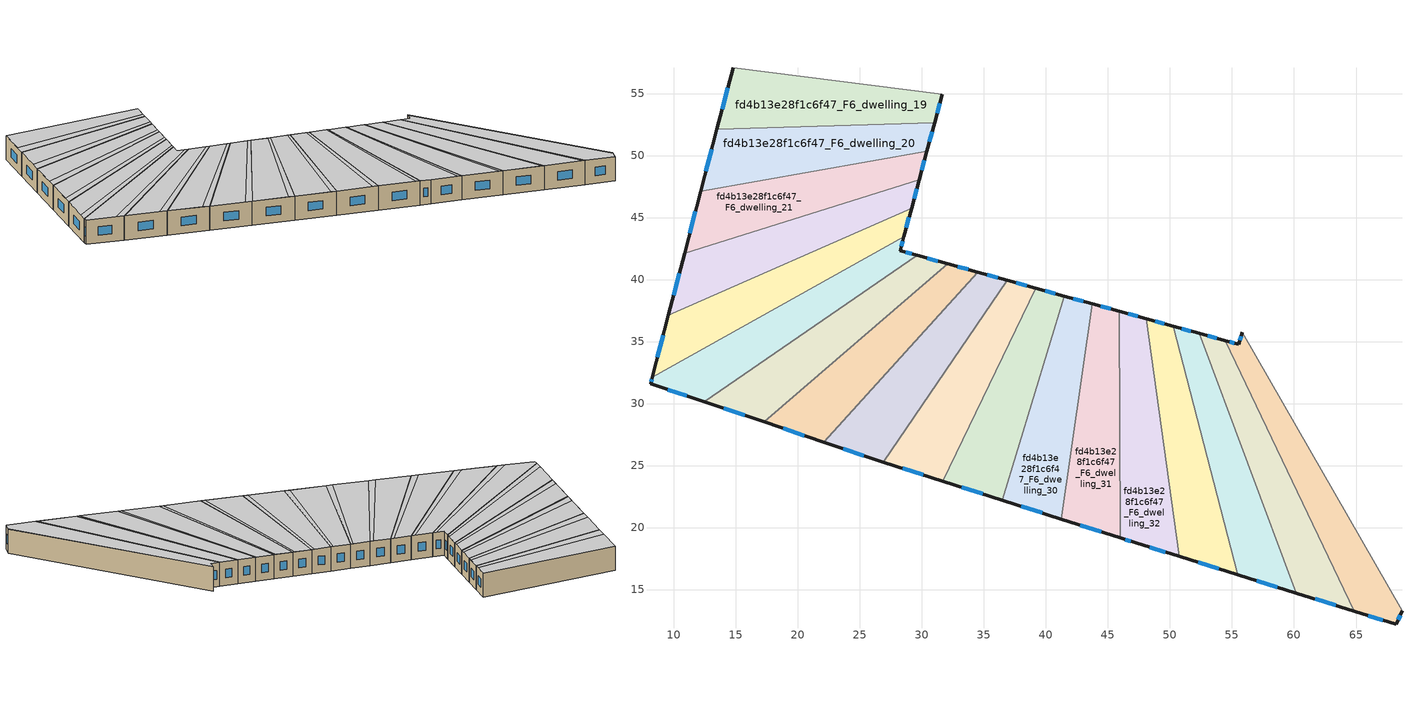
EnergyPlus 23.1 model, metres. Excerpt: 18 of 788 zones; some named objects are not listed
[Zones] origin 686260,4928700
fd4b13e28f1c6f47_F6_dwelling_19
 floor to fd4b13e28f1c6f47_F5_dwelling_19 (EU_floor_Construction): 31.64,54.94 31.02,52.65 13.46,52.11 14.77,57.09 z18
 wall outside (EU_wall_Construction): 31.02,52.65 31.64,54.94 / 14.77,57.09 13.46,52.11 z18:21
 wall to fd4b13e28f1c6f47_F6_dwelling_20 (EU_wall_Construction): 13.46,52.11 31.02,52.65 z18:21
 wall to fd4b13e28f1c6f47_F6_dwelling_18 (EU_wall_Construction): 31.64,54.94 14.77,57.09 z18:21
 window (EU_Window_Construction): 31.22,53.39 31.44,54.2 / 14.34,55.48 13.89,53.72 z18.97:20.03
 ceiling to fd4b13e28f1c6f47_F7_dwelling_30 (EU_floor_Construction): 31.19,53.29 31.64,54.94 14.77,57.09 13.82,53.48 z21
 ceiling to fd4b13e28f1c6f47_F7_dwelling_31 (EU_floor_Construction): 31.02,52.65 31.19,53.29 13.82,53.48 13.46,52.11 z21
fd4b13e28f1c6f47_F6_dwelling_20
 floor to fd4b13e28f1c6f47_F5_dwelling_20 (EU_floor_Construction): 31.02,52.65 30.4,50.36 12.16,47.11 13.46,52.11 z18
 wall outside (EU_wall_Construction): 30.4,50.36 31.02,52.65 / 13.46,52.11 12.16,47.11 z18:21
 wall to fd4b13e28f1c6f47_F6_dwelling_21 (EU_wall_Construction): 12.16,47.11 30.4,50.36 z18:21
 window (EU_Window_Construction): 30.6,51.11 30.82,51.91 / 13.04,50.49 12.58,48.73 z18.97:20.03
 ceiling to fd4b13e28f1c6f47_F7_dwelling_31 (EU_floor_Construction): 30.57,50.97 31.02,52.65 13.46,52.11 12.5,48.43 z21
 ceiling to fd4b13e28f1c6f47_F7_dwelling_32 (EU_floor_Construction): 30.4,50.36 30.57,50.97 12.5,48.43 12.16,47.11 z21
fd4b13e28f1c6f47_F6_dwelling_21
 floor to fd4b13e28f1c6f47_F5_dwelling_21 (EU_floor_Construction): 30.4,50.36 29.78,48.06 10.85,42.12 12.16,47.11 z18
 wall outside (EU_wall_Construction): 29.78,48.06 30.4,50.36 / 12.16,47.11 10.85,42.12 z18:21
 wall to fd4b13e28f1c6f47_F6_dwelling_22 (EU_wall_Construction): 10.85,42.12 29.78,48.06 z18:21
 window (EU_Window_Construction): 29.98,48.81 30.2,49.62 / 11.74,45.49 11.28,43.74 z18.97:20.03
 ceiling to fd4b13e28f1c6f47_F7_dwelling_32 (EU_floor_Construction): 29.94,48.64 30.4,50.36 12.16,47.11 11.18,43.36 z21
 ceiling adiabatic (EU_roof_Construction): 29.78,48.06 29.94,48.64 11.18,43.36 10.85,42.12 z21
fd4b13e28f1c6f47_F6_dwelling_22
 floor to fd4b13e28f1c6f47_F5_dwelling_22 (EU_floor_Construction): 29.78,48.06 29.16,45.76 9.55,37.12 10.85,42.12 z18
 wall outside (EU_wall_Construction): 29.16,45.76 29.78,48.06 / 10.85,42.12 9.55,37.12 z18:21
 wall to fd4b13e28f1c6f47_F6_dwelling_23 (EU_wall_Construction): 9.55,37.12 29.16,45.76 z18:21
 window (EU_Window_Construction): 29.36,46.5 29.58,47.32 / 10.43,40.5 9.97,38.74 z18.97:20.03
 ceiling adiabatic (EU_roof_Construction): 29.3,46.3 29.78,48.06 10.85,42.12 9.86,38.29 z21
 ceiling to fd4b13e28f1c6f47_F7_dwelling_34 (EU_floor_Construction): 29.16,45.76 29.3,46.3 9.86,38.29 9.55,37.12 z21
fd4b13e28f1c6f47_F6_dwelling_23
 floor to fd4b13e28f1c6f47_F5_dwelling_23 (EU_floor_Construction): 29.16,45.76 28.53,43.44 8.24,32.12 9.55,37.12 z18
 wall outside (EU_wall_Construction): 28.53,43.44 29.16,45.76 / 9.55,37.12 8.24,32.12 z18:21
 wall to fd4b13e28f1c6f47_F6_dwelling_24 (EU_wall_Construction): 8.24,32.12 28.53,43.44 z18:21
 window (EU_Window_Construction): 28.73,44.19 28.95,45.01 / 9.13,35.5 8.67,33.74 z18.97:20.03
 ceiling adiabatic (EU_roof_Construction): 28.67,43.95 29.16,45.76 9.55,37.12 8.53,33.22 z21
 ceiling to fd4b13e28f1c6f47_F7_dwelling_35 (EU_floor_Construction): 28.53,43.44 28.67,43.95 8.53,33.22 8.24,32.12 z21
fd4b13e28f1c6f47_F6_dwelling_24
 floor to fd4b13e28f1c6f47_F5_dwelling_24 (EU_floor_Construction): 28.53,43.44 28.23,42.33 29.61,41.95 12.44,30.14 8.11,31.6 8.24,32.12 z18
 wall outside (EU_wall_Construction): 29.61,41.95 28.23,42.33 28.53,43.44 / 8.24,32.12 8.11,31.6 12.44,30.14 z18:21
 wall to fd4b13e28f1c6f47_F6_dwelling_25 (EU_wall_Construction): 12.44,30.14 29.61,41.95 z18:21
 window (EU_Window_Construction): 28.33,42.69 28.43,43.08 / 29.17,42.07 28.68,42.21 / 9.51,31.13 11.04,30.61 / 8.2,31.95 8.15,31.77 z18.97:20.03
 ceiling to fd4b13e28f1c6f47_F7_dwelling_35 (EU_floor_Construction): 29.09,42.09 28.23,42.33 28.53,43.44 8.24,32.12 8.11,31.6 11.44,30.48 z21
 ceiling to fd4b13e28f1c6f47_F7_dwelling_36 (EU_floor_Construction): 29.61,41.95 29.09,42.09 11.44,30.48 12.44,30.14 z21
fd4b13e28f1c6f47_F6_dwelling_25
 floor to fd4b13e28f1c6f47_F5_dwelling_25 (EU_floor_Construction): 32.09,41.26 17.27,28.51 12.44,30.14 29.61,41.95 z18
 wall outside (EU_wall_Construction): 32.09,41.26 29.61,41.95 / 12.44,30.14 17.27,28.51 z18:21
 wall to fd4b13e28f1c6f47_F6_dwelling_26 (EU_wall_Construction): 17.27,28.51 32.09,41.26 z18:21
 window (EU_Window_Construction): 31.29,41.48 30.42,41.73 / 14.01,29.61 15.71,29.04 z18.97:20.03
 ceiling to fd4b13e28f1c6f47_F7_dwelling_36 (EU_floor_Construction): 31.62,41.39 29.61,41.95 12.44,30.14 16.35,28.83 z21
 ceiling to fd4b13e28f1c6f47_F7_dwelling_37 (EU_floor_Construction): 32.09,41.26 31.62,41.39 16.35,28.83 17.27,28.51 z21
fd4b13e28f1c6f47_F6_dwelling_26
 floor to fd4b13e28f1c6f47_F5_dwelling_26 (EU_floor_Construction): 34.51,40.59 22.08,26.89 17.27,28.51 32.09,41.26 z18
 wall outside (EU_wall_Construction): 34.51,40.59 32.09,41.26 / 17.27,28.51 22.08,26.89 z18:21
 wall to fd4b13e28f1c6f47_F6_dwelling_27 (EU_wall_Construction): 22.08,26.89 34.51,40.59 z18:21
 window (EU_Window_Construction): 33.72,40.81 32.87,41.05 / 18.83,27.99 20.52,27.42 z18.97:20.03
 ceiling to fd4b13e28f1c6f47_F7_dwelling_37 (EU_floor_Construction): 21.23,27.18 34.08,40.71 32.09,41.26 17.27,28.51 z21
 ceiling to fd4b13e28f1c6f47_F7_dwelling_38 (EU_floor_Construction): 22.08,26.89 34.51,40.59 34.08,40.71 21.23,27.18 z21
fd4b13e28f1c6f47_F6_dwelling_27
 floor to fd4b13e28f1c6f47_F5_dwelling_27 (EU_floor_Construction): 36.87,39.94 26.87,25.29 22.08,26.89 34.51,40.59 z18
 wall outside (EU_wall_Construction): 36.87,39.94 34.51,40.59 / 22.08,26.89 26.87,25.29 z18:21
 wall to fd4b13e28f1c6f47_F6_dwelling_28 (EU_wall_Construction): 26.87,25.29 36.87,39.94 z18:21
 window (EU_Window_Construction): 36.1,40.15 35.27,40.38 / 23.63,26.37 25.32,25.81 z18.97:20.03
 ceiling to fd4b13e28f1c6f47_F7_dwelling_38 (EU_floor_Construction): 26.08,25.55 36.49,40.05 34.51,40.59 22.08,26.89 z21
 ceiling to fd4b13e28f1c6f47_F7_dwelling_39 (EU_floor_Construction): 26.87,25.29 36.87,39.94 36.49,40.05 26.08,25.55 z21
fd4b13e28f1c6f47_F6_dwelling_28
 floor to fd4b13e28f1c6f47_F5_dwelling_28 (EU_floor_Construction): 39.19,39.3 31.67,23.75 26.88,25.28 26.87,25.29 36.87,39.94 z18
 wall outside (EU_wall_Construction): 39.19,39.3 36.87,39.94 / 26.87,25.29 26.88,25.28 31.67,23.75 z18:21
 wall to fd4b13e28f1c6f47_F6_dwelling_29 (EU_wall_Construction): 31.67,23.75 39.19,39.3 z18:21
 window (EU_Window_Construction): 38.44,39.51 37.62,39.73 / 28.43,24.78 30.12,24.24 z18.97:20.03
 ceiling to fd4b13e28f1c6f47_F7_dwelling_39 (EU_floor_Construction): 30.95,23.98 38.84,39.39 36.87,39.94 26.87,25.29 26.88,25.28 z21
 ceiling to fd4b13e28f1c6f47_F7_dwelling_40 (EU_floor_Construction): 31.67,23.75 39.19,39.3 38.84,39.39 30.95,23.98 z21
fd4b13e28f1c6f47_F6_dwelling_29
 floor to fd4b13e28f1c6f47_F5_dwelling_29 (EU_floor_Construction): 41.47,38.67 36.46,22.21 31.67,23.75 39.19,39.3 z18
 wall outside (EU_wall_Construction): 41.47,38.67 39.19,39.3 / 31.67,23.75 36.46,22.21 z18:21
 wall to fd4b13e28f1c6f47_F6_dwelling_30 (EU_wall_Construction): 36.46,22.21 41.47,38.67 z18:21
 window (EU_Window_Construction): 40.73,38.87 39.93,39.1 / 33.23,23.25 34.91,22.71 z18.97:20.03
 ceiling to fd4b13e28f1c6f47_F7_dwelling_40 (EU_floor_Construction): 35.81,22.42 41.16,38.75 39.19,39.3 31.67,23.75 z21
 ceiling adiabatic (EU_roof_Construction): 36.46,22.21 41.47,38.67 41.16,38.75 35.81,22.42 z21
fd4b13e28f1c6f47_F6_dwelling_30
 floor to fd4b13e28f1c6f47_F5_dwelling_30 (EU_floor_Construction): 43.71,38.05 41.23,20.68 36.46,22.21 41.47,38.67 z18
 wall outside (EU_wall_Construction): 43.71,38.05 41.47,38.67 / 36.46,22.21 41.23,20.68 z18:21
 wall to fd4b13e28f1c6f47_F6_dwelling_31 (EU_wall_Construction): 41.23,20.68 43.71,38.05 z18:21
 window (EU_Window_Construction): 42.99,38.25 42.2,38.47 / 38.01,21.72 39.69,21.18 z18.97:20.03
 ceiling to fd4b13e28f1c6f47_F7_dwelling_42 (EU_floor_Construction): 41.23,20.68 43.71,38.05 43.44,38.12 40.65,20.87 z21
 ceiling adiabatic (EU_roof_Construction): 40.65,20.87 43.44,38.12 43.71,38.05 41.47,38.67 36.46,22.21 z21
fd4b13e28f1c6f47_F6_dwelling_31
 floor to fd4b13e28f1c6f47_F5_dwelling_31 (EU_floor_Construction): 45.92,37.44 45.99,19.16 41.23,20.68 43.71,38.05 z18
 wall outside (EU_wall_Construction): 45.92,37.44 43.71,38.05 / 41.23,20.68 45.99,19.16 z18:21
 wall to fd4b13e28f1c6f47_F6_dwelling_32 (EU_wall_Construction): 45.99,19.16 45.92,37.44 z18:21
 window (EU_Window_Construction): 45.21,37.64 44.43,37.85 / 42.78,20.19 44.45,19.65 z18.97:20.03
 ceiling to fd4b13e28f1c6f47_F7_dwelling_42 (EU_floor_Construction): 45.48,19.32 45.69,37.5 43.71,38.05 41.23,20.68 z21
 ceiling to fd4b13e28f1c6f47_F7_dwelling_43 (EU_floor_Construction): 45.99,19.16 45.92,37.44 45.69,37.5 45.48,19.32 z21
fd4b13e28f1c6f47_F6_dwelling_32
 floor to fd4b13e28f1c6f47_F5_dwelling_32 (EU_floor_Construction): 48.1,36.83 50.73,17.67 47.24,18.76 45.99,19.16 45.92,37.44 z18
 wall outside (EU_wall_Construction): 48.1,36.83 45.92,37.44 / 45.99,19.16 47.24,18.76 50.73,17.67 z18:21
 wall to fd4b13e28f1c6f47_F6_dwelling_33 (EU_wall_Construction): 50.73,17.67 48.1,36.83 z18:21
 window (EU_Window_Construction): 47.39,37.03 46.63,37.24 / 48.37,18.41 49.6,18.02 / 46.4,19.03 46.83,18.89 z18.97:20.03
 ceiling to fd4b13e28f1c6f47_F7_dwelling_43 (EU_floor_Construction): 50.29,17.81 47.9,36.89 45.92,37.44 45.99,19.16 47.24,18.76 z21
 ceiling to fd4b13e28f1c6f47_F7_dwelling_44 (EU_floor_Construction): 50.73,17.67 48.1,36.83 47.9,36.89 50.29,17.81 z21
fd4b13e28f1c6f47_F6_dwelling_33
 floor to fd4b13e28f1c6f47_F5_dwelling_33 (EU_floor_Construction): 50.25,36.24 55.46,16.19 50.73,17.67 48.1,36.83 z18
 wall outside (EU_wall_Construction): 50.25,36.24 48.1,36.83 / 50.73,17.67 55.46,16.19 z18:21
 wall to fd4b13e28f1c6f47_F6_dwelling_34 (EU_wall_Construction): 55.46,16.19 50.25,36.24 z18:21
 window (EU_Window_Construction): 49.55,36.43 48.8,36.64 / 52.26,17.19 53.93,16.67 z18.97:20.03
 ceiling adiabatic (EU_roof_Construction): 55.08,16.31 50.08,36.29 48.1,36.83 50.73,17.67 z21
 ceiling to fd4b13e28f1c6f47_F7_dwelling_45 (EU_floor_Construction): 55.46,16.19 50.25,36.24 50.08,36.29 55.08,16.31 z21
fd4b13e28f1c6f47_F6_dwelling_34
 floor to fd4b13e28f1c6f47_F5_dwelling_34 (EU_floor_Construction): 52.37,35.65 60.17,14.72 55.46,16.19 50.25,36.24 z18
 wall outside (EU_wall_Construction): 52.37,35.65 50.25,36.24 / 55.46,16.19 60.17,14.72 z18:21
 wall to fd4b13e28f1c6f47_F6_dwelling_35 (EU_wall_Construction): 60.17,14.72 52.37,35.65 z18:21
 window (EU_Window_Construction): 51.68,35.84 50.94,36.05 / 56.99,15.71 58.65,15.19 z18.97:20.03
 ceiling to fd4b13e28f1c6f47_F7_dwelling_45 (EU_floor_Construction): 59.86,14.81 52.23,35.69 50.25,36.24 55.46,16.19 z21
 ceiling to fd4b13e28f1c6f47_F7_dwelling_46 (EU_floor_Construction): 60.17,14.72 52.37,35.65 52.23,35.69 59.86,14.81 z21
fd4b13e28f1c6f47_F6_dwelling_35
 floor to fd4b13e28f1c6f47_F5_dwelling_35 (EU_floor_Construction): 54.47,35.08 64.88,13.25 60.17,14.72 52.37,35.65 z18
 wall outside (EU_wall_Construction): 54.47,35.08 52.37,35.65 / 60.17,14.72 64.88,13.25 z18:21
 wall to fd4b13e28f1c6f47_F6_dwelling_36 (EU_wall_Construction): 64.88,13.25 54.47,35.08 z18:21
 window (EU_Window_Construction): 53.79,35.26 53.05,35.47 / 61.7,14.24 63.35,13.72 z18.97:20.03
 ceiling to fd4b13e28f1c6f47_F7_dwelling_46 (EU_floor_Construction): 64.63,13.32 54.36,35.1 52.37,35.65 60.17,14.72 z21
 ceiling to fd4b13e28f1c6f47_F7_dwelling_47 (EU_floor_Construction): 64.88,13.25 54.47,35.07 54.36,35.1 64.63,13.32 z21
fd4b13e28f1c6f47_F6_dwelling_36
 floor to fd4b13e28f1c6f47_F5_dwelling_36 (EU_floor_Construction): 55.82,35.76 68.71,13.31 68.26,12.19 64.88,13.25 54.47,35.08 55.54,34.78 z18
 wall outside (EU_wall_Construction): 55.82,35.76 55.54,34.78 54.47,35.08 / 64.88,13.25 68.26,12.19 68.71,13.31 z18:21
 wall to fd4b13e28f1c6f47_F6_dwelling_37 (EU_wall_Construction): 68.71,13.31 55.82,35.76 z18:21
 window (EU_Window_Construction): 55.19,34.87 54.82,34.98 / 55.73,35.44 55.63,35.1 / 68.4,12.55 68.56,12.94 / 65.97,12.9 67.16,12.53 z18.97:20.03
 ceiling to fd4b13e28f1c6f47_F7_dwelling_47 (EU_floor_Construction): 68.26,12.19 68.65,13.16 55.8,35.69 55.54,34.78 54.47,35.07 64.88,13.25 z21
 ceiling to fd4b13e28f1c6f47_F7_dwelling_48 (EU_floor_Construction): 68.65,13.16 68.71,13.31 55.82,35.76 55.8,35.69 z21
[Building]
EU S2 Campaign: North Axis=0; Terrain=City; Solar Distribution=FullExterior
[Site:Location]
Bologna: Latitude=44.5; Longitude=11.25; Time Zone=1; Elevation=37
[SizingPeriod:WeatherFileDays]
AnnualSizingPeriod: Begin Month=1; Begin Day of Month=1; End Month=12; End Day of Month=31; Day of Week for Start Day=Monday; Use Weather File Daylight Saving Period=No; Use Weather File Rain and Snow Indicators=No
[MATERIAL]
EU_InternalMass_Material: Roughness=MediumRough; Thickness=0.1; Conductivity=1; Density=1800; Specific Heat=900; Thermal Absorptance=0.9; Solar Absorptance=0.7; Visible Absorptance=0.7
[MATERIAL:NOMASS] Roughness=MediumRough; Thermal Absorptance=0.9; Solar Absorptance=0.7; Visible Absorptance=0.7
Name | Thermal Resistance
EU_wall_NoMass | 0.779417
EU_roof_NoMass | 0.435466
EU_floor_NoMass | 0.588222
[WINDOWMATERIAL:SIMPLEGLAZINGSYSTEM]
EU_Window_SimpleGlazing: UFactor=5.16242; Solar Heat Gain Coefficient=0.85; Visible Transmittance=0.85
[CONSTRUCTION]
EU_wall_Construction: EU_wall_NoMass
EU_roof_Construction: EU_roof_NoMass
EU_floor_Construction: EU_floor_NoMass
EU_Window_Construction: EU_Window_SimpleGlazing
EU_InternalMass_Construction: EU_InternalMass_Material
[ZONE] Type=1; Multiplier=1; Ceiling Height=autocalculate; Floor Area=autocalculate; Part of Total Floor Area=Yes
Name | Volume
fd4b13e28f1c6f47_F6_dwelling_19 | 190.083
fd4b13e28f1c6f47_F6_dwelling_20 | 190.099
fd4b13e28f1c6f47_F6_dwelling_21 | 190.107
fd4b13e28f1c6f47_F6_dwelling_22 | 190.009
fd4b13e28f1c6f47_F6_dwelling_23 | 190.061
fd4b13e28f1c6f47_F6_dwelling_24 | 190.151
fd4b13e28f1c6f47_F6_dwelling_25 | 190.067
fd4b13e28f1c6f47_F6_dwelling_26 | 190.097
fd4b13e28f1c6f47_F6_dwelling_27; fd4b13e28f1c6f47_F6_dwelling_33 | 190.036
fd4b13e28f1c6f47_F6_dwelling_28 | 190.102
fd4b13e28f1c6f47_F6_dwelling_29 | 190.104
fd4b13e28f1c6f47_F6_dwelling_30; fd4b13e28f1c6f47_F6_dwelling_35 | 190.066
fd4b13e28f1c6f47_F6_dwelling_31 | 190.051
fd4b13e28f1c6f47_F6_dwelling_32 | 190.124
fd4b13e28f1c6f47_F6_dwelling_34 | 190.133
fd4b13e28f1c6f47_F6_dwelling_36 | 190.072
[INTERNALMASS] Construction=EU_InternalMass_Construction
Name | Zone or ZoneList | Surface Area
fd4b13e28f1c6f47_F6_dwelling_19_EU_InternalMass | fd4b13e28f1c6f47_F6_dwelling_19 | 63.3607
fd4b13e28f1c6f47_F6_dwelling_20_EU_InternalMass | fd4b13e28f1c6f47_F6_dwelling_20 | 63.3665
fd4b13e28f1c6f47_F6_dwelling_21_EU_InternalMass | fd4b13e28f1c6f47_F6_dwelling_21 | 63.3688
fd4b13e28f1c6f47_F6_dwelling_22_EU_InternalMass | fd4b13e28f1c6f47_F6_dwelling_22 | 63.3363
fd4b13e28f1c6f47_F6_dwelling_23_EU_InternalMass | fd4b13e28f1c6f47_F6_dwelling_23 | 63.3534
fd4b13e28f1c6f47_F6_dwelling_24_EU_InternalMass | fd4b13e28f1c6f47_F6_dwelling_24 | 63.3839
fd4b13e28f1c6f47_F6_dwelling_25_EU_InternalMass | fd4b13e28f1c6f47_F6_dwelling_25 | 63.3559
fd4b13e28f1c6f47_F6_dwelling_26_EU_InternalMass | fd4b13e28f1c6f47_F6_dwelling_26 | 63.3656
fd4b13e28f1c6f47_F6_dwelling_27_EU_InternalMass | fd4b13e28f1c6f47_F6_dwelling_27 | 63.3448
fd4b13e28f1c6f47_F6_dwelling_28_EU_InternalMass | fd4b13e28f1c6f47_F6_dwelling_28 | 63.3676
fd4b13e28f1c6f47_F6_dwelling_29_EU_InternalMass | fd4b13e28f1c6f47_F6_dwelling_29 | 63.368
fd4b13e28f1c6f47_F6_dwelling_30_EU_InternalMass | fd4b13e28f1c6f47_F6_dwelling_30 | 63.3553
fd4b13e28f1c6f47_F6_dwelling_31_EU_InternalMass | fd4b13e28f1c6f47_F6_dwelling_31 | 63.3502
fd4b13e28f1c6f47_F6_dwelling_32_EU_InternalMass | fd4b13e28f1c6f47_F6_dwelling_32 | 63.3744
fd4b13e28f1c6f47_F6_dwelling_33_EU_InternalMass | fd4b13e28f1c6f47_F6_dwelling_33 | 63.3453
fd4b13e28f1c6f47_F6_dwelling_34_EU_InternalMass | fd4b13e28f1c6f47_F6_dwelling_34 | 63.3781
fd4b13e28f1c6f47_F6_dwelling_35_EU_InternalMass | fd4b13e28f1c6f47_F6_dwelling_35 | 63.3555
fd4b13e28f1c6f47_F6_dwelling_36_EU_InternalMass | fd4b13e28f1c6f47_F6_dwelling_36 | 63.3573
[OTHEREQUIPMENT] Fuel Type=Electricity; Design Level Calculation Method=Watts/Area; Power per Zone Floor Area=1; Fraction Latent=0; Fraction Radiant=0; Fraction Lost=0; Carbon Dioxide Generation Rate=0; EndUse Subcategory=EU_Step8_InternalGains
Name | Zone or ZoneList or Space or SpaceList | Schedule
EU_Step8_InternalGain_fd4b13e28f1c6f47_F6_dwelling_19_f000 | fd4b13e28f1c6f47_F6_dwelling_19 | EU_Step8_GainSchedule_fd4b13e28f1c6f47_F6_dwelling_19_f000
EU_Step8_InternalGain_fd4b13e28f1c6f47_F6_dwelling_20_f000 | fd4b13e28f1c6f47_F6_dwelling_20 | EU_Step8_GainSchedule_fd4b13e28f1c6f47_F6_dwelling_20_f000
EU_Step8_InternalGain_fd4b13e28f1c6f47_F6_dwelling_21_f000 | fd4b13e28f1c6f47_F6_dwelling_21 | EU_Step8_GainSchedule_fd4b13e28f1c6f47_F6_dwelling_21_f000
EU_Step8_InternalGain_fd4b13e28f1c6f47_F6_dwelling_22_f000 | fd4b13e28f1c6f47_F6_dwelling_22 | EU_Step8_GainSchedule_fd4b13e28f1c6f47_F6_dwelling_22_f000
EU_Step8_InternalGain_fd4b13e28f1c6f47_F6_dwelling_23_f000 | fd4b13e28f1c6f47_F6_dwelling_23 | EU_Step8_GainSchedule_fd4b13e28f1c6f47_F6_dwelling_23_f000
EU_Step8_InternalGain_fd4b13e28f1c6f47_F6_dwelling_24_f000 | fd4b13e28f1c6f47_F6_dwelling_24 | EU_Step8_GainSchedule_fd4b13e28f1c6f47_F6_dwelling_24_f000
EU_Step8_InternalGain_fd4b13e28f1c6f47_F6_dwelling_25_f000 | fd4b13e28f1c6f47_F6_dwelling_25 | EU_Step8_GainSchedule_fd4b13e28f1c6f47_F6_dwelling_25_f000
EU_Step8_InternalGain_fd4b13e28f1c6f47_F6_dwelling_26_f000 | fd4b13e28f1c6f47_F6_dwelling_26 | EU_Step8_GainSchedule_fd4b13e28f1c6f47_F6_dwelling_26_f000
EU_Step8_InternalGain_fd4b13e28f1c6f47_F6_dwelling_27_f000 | fd4b13e28f1c6f47_F6_dwelling_27 | EU_Step8_GainSchedule_fd4b13e28f1c6f47_F6_dwelling_27_f000
EU_Step8_InternalGain_fd4b13e28f1c6f47_F6_dwelling_28_f000 | fd4b13e28f1c6f47_F6_dwelling_28 | EU_Step8_GainSchedule_fd4b13e28f1c6f47_F6_dwelling_28_f000
EU_Step8_InternalGain_fd4b13e28f1c6f47_F6_dwelling_29_f000 | fd4b13e28f1c6f47_F6_dwelling_29 | EU_Step8_GainSchedule_fd4b13e28f1c6f47_F6_dwelling_29_f000
EU_Step8_InternalGain_fd4b13e28f1c6f47_F6_dwelling_30_f000 | fd4b13e28f1c6f47_F6_dwelling_30 | EU_Step8_GainSchedule_fd4b13e28f1c6f47_F6_dwelling_30_f000
EU_Step8_InternalGain_fd4b13e28f1c6f47_F6_dwelling_31_f000 | fd4b13e28f1c6f47_F6_dwelling_31 | EU_Step8_GainSchedule_fd4b13e28f1c6f47_F6_dwelling_31_f000
EU_Step8_InternalGain_fd4b13e28f1c6f47_F6_dwelling_32_f000 | fd4b13e28f1c6f47_F6_dwelling_32 | EU_Step8_GainSchedule_fd4b13e28f1c6f47_F6_dwelling_32_f000
EU_Step8_InternalGain_fd4b13e28f1c6f47_F6_dwelling_33_f000 | fd4b13e28f1c6f47_F6_dwelling_33 | EU_Step8_GainSchedule_fd4b13e28f1c6f47_F6_dwelling_33_f000
EU_Step8_InternalGain_fd4b13e28f1c6f47_F6_dwelling_34_f000 | fd4b13e28f1c6f47_F6_dwelling_34 | EU_Step8_GainSchedule_fd4b13e28f1c6f47_F6_dwelling_34_f000
EU_Step8_InternalGain_fd4b13e28f1c6f47_F6_dwelling_35_f000 | fd4b13e28f1c6f47_F6_dwelling_35 | EU_Step8_GainSchedule_fd4b13e28f1c6f47_F6_dwelling_35_f000
EU_Step8_InternalGain_fd4b13e28f1c6f47_F6_dwelling_36_f000 | fd4b13e28f1c6f47_F6_dwelling_36 | EU_Step8_GainSchedule_fd4b13e28f1c6f47_F6_dwelling_36_f000
[ZONEVENTILATION:DESIGNFLOWRATE] Schedule=EU_AlwaysOn; Design Flow Rate Calculation Method=AirChanges/Hour; Air Changes per Hour=0.712058; Ventilation Type=Natural; Fan Pressure Rise=0; Fan Total Efficiency=1; Constant Term Coefficient=1; Temperature Term Coefficient=0; Velocity Term Coefficient=0; Velocity Squared Term Coefficient=0; Minimum Indoor Temperature=-100; Maximum Indoor Temperature=100; Delta Temperature=-100; Minimum Outdoor Temperature=-100; Maximum Outdoor Temperature=100; Maximum Wind Speed=40
Name | Zone or ZoneList or Space or SpaceList
EU_ConstantAir_fd4b13e28f1c6f47_F6_dwelling_19 | fd4b13e28f1c6f47_F6_dwelling_19
EU_ConstantAir_fd4b13e28f1c6f47_F6_dwelling_20 | fd4b13e28f1c6f47_F6_dwelling_20
EU_ConstantAir_fd4b13e28f1c6f47_F6_dwelling_21 | fd4b13e28f1c6f47_F6_dwelling_21
EU_ConstantAir_fd4b13e28f1c6f47_F6_dwelling_22 | fd4b13e28f1c6f47_F6_dwelling_22
EU_ConstantAir_fd4b13e28f1c6f47_F6_dwelling_23 | fd4b13e28f1c6f47_F6_dwelling_23
EU_ConstantAir_fd4b13e28f1c6f47_F6_dwelling_24 | fd4b13e28f1c6f47_F6_dwelling_24
EU_ConstantAir_fd4b13e28f1c6f47_F6_dwelling_25 | fd4b13e28f1c6f47_F6_dwelling_25
EU_ConstantAir_fd4b13e28f1c6f47_F6_dwelling_26 | fd4b13e28f1c6f47_F6_dwelling_26
EU_ConstantAir_fd4b13e28f1c6f47_F6_dwelling_27 | fd4b13e28f1c6f47_F6_dwelling_27
EU_ConstantAir_fd4b13e28f1c6f47_F6_dwelling_28 | fd4b13e28f1c6f47_F6_dwelling_28
EU_ConstantAir_fd4b13e28f1c6f47_F6_dwelling_29 | fd4b13e28f1c6f47_F6_dwelling_29
EU_ConstantAir_fd4b13e28f1c6f47_F6_dwelling_30 | fd4b13e28f1c6f47_F6_dwelling_30
EU_ConstantAir_fd4b13e28f1c6f47_F6_dwelling_31 | fd4b13e28f1c6f47_F6_dwelling_31
EU_ConstantAir_fd4b13e28f1c6f47_F6_dwelling_32 | fd4b13e28f1c6f47_F6_dwelling_32
EU_ConstantAir_fd4b13e28f1c6f47_F6_dwelling_33 | fd4b13e28f1c6f47_F6_dwelling_33
EU_ConstantAir_fd4b13e28f1c6f47_F6_dwelling_34 | fd4b13e28f1c6f47_F6_dwelling_34
EU_ConstantAir_fd4b13e28f1c6f47_F6_dwelling_35 | fd4b13e28f1c6f47_F6_dwelling_35
EU_ConstantAir_fd4b13e28f1c6f47_F6_dwelling_36 | fd4b13e28f1c6f47_F6_dwelling_36
[HVACTEMPLATE:ZONE:IDEALLOADSAIRSYSTEM] System Availability Schedule=EU_AlwaysOn; Maximum Heating Supply Air Temperature=50; Minimum Cooling Supply Air Temperature=13; Maximum Heating Supply Air Humidity Ratio=0.0156; Minimum Cooling Supply Air Humidity Ratio=0.0077; Heating Limit=NoLimit; Cooling Limit=NoLimit; Heating Availability Schedule=EU_AlwaysOn; Cooling Availability Schedule=EU_CoolingOff; Dehumidification Control Type=ConstantSensibleHeatRatio; Cooling Sensible Heat Ratio=0.7; Dehumidification Setpoint=60; Humidification Control Type=None; Humidification Setpoint=30; Outdoor Air Method=None; Outdoor Air Flow Rate per Person=0.00944; Outdoor Air Flow Rate per Zone Floor Area=0; Outdoor Air Flow Rate per Zone=0; Demand Controlled Ventilation Type=None; Outdoor Air Economizer Type=NoEconomizer; Heat Recovery Type=None; Sensible Heat Recovery Effectiveness=0.7; Latent Heat Recovery Effectiveness=0.65
Name | Template Thermostat
fd4b13e28f1c6f47_F6_dwelling_19 | EU_HeatOnly_fd4b13e28f1c6f47_F6_dwelling_19
fd4b13e28f1c6f47_F6_dwelling_20 | EU_HeatOnly_fd4b13e28f1c6f47_F6_dwelling_20
fd4b13e28f1c6f47_F6_dwelling_21 | EU_HeatOnly_fd4b13e28f1c6f47_F6_dwelling_21
fd4b13e28f1c6f47_F6_dwelling_22 | EU_HeatOnly_fd4b13e28f1c6f47_F6_dwelling_22
fd4b13e28f1c6f47_F6_dwelling_23 | EU_HeatOnly_fd4b13e28f1c6f47_F6_dwelling_23
fd4b13e28f1c6f47_F6_dwelling_24 | EU_HeatOnly_fd4b13e28f1c6f47_F6_dwelling_24
fd4b13e28f1c6f47_F6_dwelling_25 | EU_HeatOnly_fd4b13e28f1c6f47_F6_dwelling_25
fd4b13e28f1c6f47_F6_dwelling_26 | EU_HeatOnly_fd4b13e28f1c6f47_F6_dwelling_26
fd4b13e28f1c6f47_F6_dwelling_27 | EU_HeatOnly_fd4b13e28f1c6f47_F6_dwelling_27
fd4b13e28f1c6f47_F6_dwelling_28 | EU_HeatOnly_fd4b13e28f1c6f47_F6_dwelling_28
fd4b13e28f1c6f47_F6_dwelling_29 | EU_HeatOnly_fd4b13e28f1c6f47_F6_dwelling_29
fd4b13e28f1c6f47_F6_dwelling_30 | EU_HeatOnly_fd4b13e28f1c6f47_F6_dwelling_30
fd4b13e28f1c6f47_F6_dwelling_31 | EU_HeatOnly_fd4b13e28f1c6f47_F6_dwelling_31
fd4b13e28f1c6f47_F6_dwelling_32 | EU_HeatOnly_fd4b13e28f1c6f47_F6_dwelling_32
fd4b13e28f1c6f47_F6_dwelling_33 | EU_HeatOnly_fd4b13e28f1c6f47_F6_dwelling_33
fd4b13e28f1c6f47_F6_dwelling_34 | EU_HeatOnly_fd4b13e28f1c6f47_F6_dwelling_34
fd4b13e28f1c6f47_F6_dwelling_35 | EU_HeatOnly_fd4b13e28f1c6f47_F6_dwelling_35
fd4b13e28f1c6f47_F6_dwelling_36 | EU_HeatOnly_fd4b13e28f1c6f47_F6_dwelling_36
[SIZING:ZONE] Zone Cooling Design Supply Air Temperature Input Method=SupplyAirTemperature; Zone Cooling Design Supply Air Temperature=13; Zone Heating Design Supply Air Temperature Input Method=SupplyAirTemperature; Zone Heating Design Supply Air Temperature=50; Zone Cooling Design Supply Air Humidity Ratio=0.008; Zone Heating Design Supply Air Humidity Ratio=0.008; Cooling Design Air Flow Method=DesignDay; Cooling Design Air Flow Rate=0; Cooling Minimum Air Flow per Zone Floor Area=0.000762; Cooling Minimum Air Flow=0; Cooling Minimum Air Flow Fraction=0.2; Heating Design Air Flow Method=DesignDay; Heating Design Air Flow Rate=0; Heating Maximum Air Flow per Zone Floor Area=0.002032; Heating Maximum Air Flow=0.141576; Heating Maximum Air Flow Fraction=0.3; Account for Dedicated Outdoor Air System=No; Dedicated Outdoor Air System Control Strategy=NeutralSupplyAir; Dedicated Outdoor Air Low Setpoint Temperature for Design=autosize; Dedicated Outdoor Air High Setpoint Temperature for Design=autosize; Zone Load Sizing Method=Sensible Load Only No Latent Load; Zone Latent Cooling Design Supply Air Humidity Ratio Input Method=HumidityRatioDifference; Zone Cooling Design Supply Air Humidity Ratio Difference=0.005; Zone Latent Heating Design Supply Air Humidity Ratio Input Method=HumidityRatioDifference; Zone Humidification Design Supply Air Humidity Ratio Difference=0.005
fd4b13e28f1c6f47_F6_dwelling_19; fd4b13e28f1c6f47_F6_dwelling_20; fd4b13e28f1c6f47_F6_dwelling_21; fd4b13e28f1c6f47_F6_dwelling_22; fd4b13e28f1c6f47_F6_dwelling_23; fd4b13e28f1c6f47_F6_dwelling_24; fd4b13e28f1c6f47_F6_dwelling_25; fd4b13e28f1c6f47_F6_dwelling_26; fd4b13e28f1c6f47_F6_dwelling_27; fd4b13e28f1c6f47_F6_dwelling_28; fd4b13e28f1c6f47_F6_dwelling_29; fd4b13e28f1c6f47_F6_dwelling_30; fd4b13e28f1c6f47_F6_dwelling_31; fd4b13e28f1c6f47_F6_dwelling_32; fd4b13e28f1c6f47_F6_dwelling_33; fd4b13e28f1c6f47_F6_dwelling_34; fd4b13e28f1c6f47_F6_dwelling_35; fd4b13e28f1c6f47_F6_dwelling_36
[SCHEDULE:CONSTANT]
Name | Hourly Value
EU_AlwaysOn | 1
EU_CoolingOff | 0
[SCHEDULE:FILE] Column Number=1; Rows to Skip at Top=0; Number of Hours of Data=8760; Column Separator=Comma; Interpolate to Timestep=No; Minutes per Item=60; Adjust Schedule for Daylight Savings=Yes
Name | File
EU_Step8_GainSchedule_fd4b13e28f1c6f47_F6_dwelling_19_f000 | ../../schedules/fd4b13e28f1c6f47/fd4b13e28f1c6f47_F6_dwelling_19_f000_gain.csv
EU_Step8_GainSchedule_fd4b13e28f1c6f47_F6_dwelling_20_f000 | ../../schedules/fd4b13e28f1c6f47/fd4b13e28f1c6f47_F6_dwelling_20_f000_gain.csv
EU_Step8_GainSchedule_fd4b13e28f1c6f47_F6_dwelling_21_f000 | ../../schedules/fd4b13e28f1c6f47/fd4b13e28f1c6f47_F6_dwelling_21_f000_gain.csv
EU_Step8_GainSchedule_fd4b13e28f1c6f47_F6_dwelling_22_f000 | ../../schedules/fd4b13e28f1c6f47/fd4b13e28f1c6f47_F6_dwelling_22_f000_gain.csv
EU_Step8_GainSchedule_fd4b13e28f1c6f47_F6_dwelling_23_f000 | ../../schedules/fd4b13e28f1c6f47/fd4b13e28f1c6f47_F6_dwelling_23_f000_gain.csv
EU_Step8_GainSchedule_fd4b13e28f1c6f47_F6_dwelling_24_f000 | ../../schedules/fd4b13e28f1c6f47/fd4b13e28f1c6f47_F6_dwelling_24_f000_gain.csv
EU_Step8_GainSchedule_fd4b13e28f1c6f47_F6_dwelling_25_f000 | ../../schedules/fd4b13e28f1c6f47/fd4b13e28f1c6f47_F6_dwelling_25_f000_gain.csv
EU_Step8_GainSchedule_fd4b13e28f1c6f47_F6_dwelling_26_f000 | ../../schedules/fd4b13e28f1c6f47/fd4b13e28f1c6f47_F6_dwelling_26_f000_gain.csv
EU_Step8_GainSchedule_fd4b13e28f1c6f47_F6_dwelling_27_f000 | ../../schedules/fd4b13e28f1c6f47/fd4b13e28f1c6f47_F6_dwelling_27_f000_gain.csv
EU_Step8_GainSchedule_fd4b13e28f1c6f47_F6_dwelling_28_f000 | ../../schedules/fd4b13e28f1c6f47/fd4b13e28f1c6f47_F6_dwelling_28_f000_gain.csv
EU_Step8_GainSchedule_fd4b13e28f1c6f47_F6_dwelling_29_f000 | ../../schedules/fd4b13e28f1c6f47/fd4b13e28f1c6f47_F6_dwelling_29_f000_gain.csv
EU_Step8_GainSchedule_fd4b13e28f1c6f47_F6_dwelling_30_f000 | ../../schedules/fd4b13e28f1c6f47/fd4b13e28f1c6f47_F6_dwelling_30_f000_gain.csv
EU_Step8_GainSchedule_fd4b13e28f1c6f47_F6_dwelling_31_f000 | ../../schedules/fd4b13e28f1c6f47/fd4b13e28f1c6f47_F6_dwelling_31_f000_gain.csv
EU_Step8_GainSchedule_fd4b13e28f1c6f47_F6_dwelling_32_f000 | ../../schedules/fd4b13e28f1c6f47/fd4b13e28f1c6f47_F6_dwelling_32_f000_gain.csv
EU_Step8_GainSchedule_fd4b13e28f1c6f47_F6_dwelling_33_f000 | ../../schedules/fd4b13e28f1c6f47/fd4b13e28f1c6f47_F6_dwelling_33_f000_gain.csv
EU_Step8_GainSchedule_fd4b13e28f1c6f47_F6_dwelling_34_f000 | ../../schedules/fd4b13e28f1c6f47/fd4b13e28f1c6f47_F6_dwelling_34_f000_gain.csv
EU_Step8_GainSchedule_fd4b13e28f1c6f47_F6_dwelling_35_f000 | ../../schedules/fd4b13e28f1c6f47/fd4b13e28f1c6f47_F6_dwelling_35_f000_gain.csv
EU_Step8_GainSchedule_fd4b13e28f1c6f47_F6_dwelling_36_f000 | ../../schedules/fd4b13e28f1c6f47/fd4b13e28f1c6f47_F6_dwelling_36_f000_gain.csv
